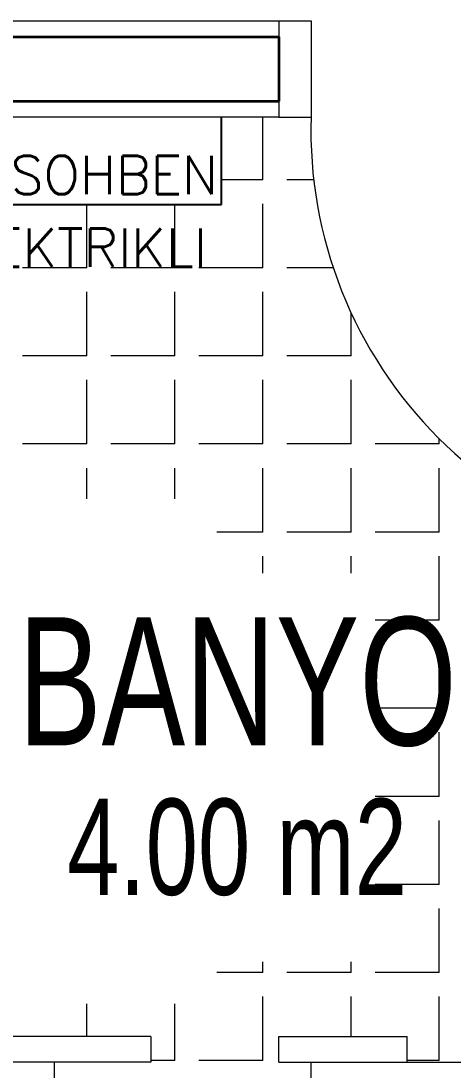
# Model space of a CAD drawing. Header units: inches. Extents: x -7543 to -822, y 102837 to 190349.
# Drawn here: x -829.94187 to -829.92839, y 102837.02818 to 102837.06093 of the extents above; entities that cross this region are included whole.
import ezdxf

# ---------------------------------------------------------------- set-up
doc = ezdxf.new("R2010")
doc.units = ezdxf.units.IN
doc.header["$MEASUREMENT"] = 0
for name, color, linetype, lineweight, true_color in [('CAM TUĞLA', 7, 'Continuous', 15, 0x00c2da), ('DUVAR', 7, 'Continuous', 35, 0xfc4642), ('KAPI', 7, 'Continuous', 18, 0xffb360), ('TEFRİŞ', 7, 'Continuous', 25, 0x78462c)]:
    doc.layers.add(name, color=color, linetype=linetype, lineweight=lineweight, true_color=true_color)
for name, color, linetype, lineweight in [('İZ DÜŞÜM', 253, 'Continuous', 20), ('SIVA', 150, 'Continuous', 15), ('YAZI', 7, 'Continuous', 25)]:
    doc.layers.add(name, color=color, linetype=linetype, lineweight=lineweight)
doc.styles.add('arıal', font='arial.ttf', dxfattribs={"width": 0.7})
doc.styles.add('TXTX', font='TXTX')

msp = doc.modelspace()

# ---------------------------------------------------------------- linework, layer by layer
at = {"layer": 'CAM TUĞLA'}
for p, q in [((-829.9378199724796, 102837.0292307916), (-829.9438199724796, 102837.0292307916)), ((-829.9378199724796, 102837.0292307916), (-829.9378199724796, 102837.0284307916)), ((-829.9338199724796, 102837.0284307916), (-829.9338199724796, 102837.0292307916)), ((-829.9338199724796, 102837.0292307916), (-829.9298199724795, 102837.0292307916)), ((-829.9298199724795, 102837.0284307916), (-829.9298199724795, 102837.0292307916)), ((-829.9408199724795, 102837.0284307916), (-829.9543199212353, 102837.0284307916)), ((-829.9378199724796, 102837.0284307916), (-829.9438199724796, 102837.0284307916)), ((-829.9408199724795, 102837.0274307916), (-829.9408199724795, 102837.0284307916)), ((-829.9338199724796, 102837.0284307916), (-829.9298199724795, 102837.0284307916)), ((-829.932820074968, 102837.0284307916), (-829.9183199212353, 102837.0284307916)), ((-829.932820074968, 102837.0274307916), (-829.932820074968, 102837.0284307916))]:
    msp.add_line(p, q, dxfattribs=at)
at = {"layer": 'DUVAR'}
for p, q in [((-829.9588199212353, 102837.0604307916), (-829.9338199212352, 102837.0604307916)), ((-829.9338199212352, 102837.0604307916), (-829.9338199212352, 102837.0584307916)), ((-829.9548199212353, 102837.0584307916), (-829.9338199212352, 102837.0584307916))]:
    msp.add_line(p, q, dxfattribs=at)
at = {"layer": 'İZ DÜŞÜM'}
for p, q in [((-829.934320344695, 102837.0559747966), (-829.934320344695, 102837.0579307916)), ((-829.934320344695, 102837.0559747966), (-829.9356141644232, 102837.0559747966)), ((-829.9327365361817, 102837.0559747966), (-829.933570344695, 102837.0559747966)), ((-829.939820344695, 102837.0532247966), (-829.939820344695, 102837.0552032956)), ((-829.937070344695, 102837.0532247966), (-829.937070344695, 102837.0552032956)), ((-829.934320344695, 102837.0532247966), (-829.934320344695, 102837.0552247966)), ((-829.939820344695, 102837.0532247966), (-829.9418203446951, 102837.0532247966)), ((-829.937070344695, 102837.0532247966), (-829.939070344695, 102837.0532247966)), ((-829.9356141644232, 102837.0532247966), (-829.936320344695, 102837.0532247966)), ((-829.934320344695, 102837.0532247966), (-829.9356141644232, 102837.0532247966)), ((-829.9321264469953, 102837.0532247966), (-829.933570344695, 102837.0532247966)), ((-829.939820344695, 102837.0504747966), (-829.939820344695, 102837.0524747966)), ((-829.937070344695, 102837.0504747966), (-829.937070344695, 102837.0524747966)), ((-829.934320344695, 102837.0504747966), (-829.934320344695, 102837.0524747966)), ((-829.931570344695, 102837.0504747966), (-829.931570344695, 102837.0518222856)), ((-829.939820344695, 102837.0504747966), (-829.9418203446951, 102837.0504747966)), ((-829.937070344695, 102837.0504747966), (-829.939070344695, 102837.0504747966)), ((-829.9356141644232, 102837.0504747966), (-829.936320344695, 102837.0504747966)), ((-829.934320344695, 102837.0504747966), (-829.9356141644232, 102837.0504747966)), ((-829.931570344695, 102837.0504747966), (-829.933570344695, 102837.0504747966)), ((-829.939820344695, 102837.0477247966), (-829.939820344695, 102837.0497247966)), ((-829.937070344695, 102837.0477247966), (-829.937070344695, 102837.0497247966)), ((-829.934320344695, 102837.0477247966), (-829.934320344695, 102837.0497247966)), ((-829.931570344695, 102837.0477247966), (-829.931570344695, 102837.0497247966)), ((-829.928820344695, 102837.0477247966), (-829.928820344695, 102837.0478896366)), ((-829.939820344695, 102837.0477247966), (-829.9418203446951, 102837.0477247966)), ((-829.937070344695, 102837.0477247966), (-829.939070344695, 102837.0477247966)), ((-829.934320344695, 102837.0477247966), (-829.936320344695, 102837.0477247966)), ((-829.931570344695, 102837.0477247966), (-829.933570344695, 102837.0477247966)), ((-829.928820344695, 102837.0477247966), (-829.930820344695, 102837.0477247966)), ((-829.939820344695, 102837.0460125341), (-829.939820344695, 102837.0469747966)), ((-829.937070344695, 102837.0460125341), (-829.937070344695, 102837.0469747966)), ((-829.934320344695, 102837.0449747966), (-829.934320344695, 102837.0469747966)), ((-829.931570344695, 102837.0449747966), (-829.931570344695, 102837.0469747966)), ((-829.928820344695, 102837.0449747966), (-829.928820344695, 102837.0469747966)), ((-829.934320344695, 102837.0449747966), (-829.9357614501166, 102837.0449747966)), ((-829.931570344695, 102837.0449747966), (-829.933570344695, 102837.0449747966)), ((-829.928820344695, 102837.0449747966), (-829.930820344695, 102837.0449747966)), ((-829.934320344695, 102837.0436893132), (-829.934320344695, 102837.0442247966)), ((-829.931570344695, 102837.0436893132), (-829.931570344695, 102837.0442247966)), ((-829.928820344695, 102837.0422247966), (-829.928820344695, 102837.0442247966)), ((-829.928820344695, 102837.0422247966), (-829.930820344695, 102837.0422247966)), ((-829.928820344695, 102837.0394747966), (-829.928820344695, 102837.0414747966)), ((-829.928820344695, 102837.0394747966), (-829.930820344695, 102837.0394747966)), ((-829.928820344695, 102837.0367247966), (-829.928820344695, 102837.0387247966)), ((-829.928820344695, 102837.0367247966), (-829.930820344695, 102837.0367247966)), ((-829.928820344695, 102837.0339747966), (-829.928820344695, 102837.0359747966)), ((-829.928820344695, 102837.0339747966), (-829.930820344695, 102837.0339747966)), ((-829.928820344695, 102837.0312247966), (-829.928820344695, 102837.0332247966)), ((-829.934320344695, 102837.0312247966), (-829.934320344695, 102837.0315573214)), ((-829.931570344695, 102837.0312247966), (-829.931570344695, 102837.0315573214)), ((-829.934320344695, 102837.0312247966), (-829.9357614501166, 102837.0312247966)), ((-829.931570344695, 102837.0312247966), (-829.933570344695, 102837.0312247966)), ((-829.928820344695, 102837.0312247966), (-829.930820344695, 102837.0312247966)), ((-829.939820344695, 102837.0292307916), (-829.939820344695, 102837.0302485505)), ((-829.937070344695, 102837.0284747966), (-829.937070344695, 102837.0302485505)), ((-829.934320344695, 102837.0284747966), (-829.934320344695, 102837.0304747966)), ((-829.931570344695, 102837.0292307916), (-829.931570344695, 102837.0304747966)), ((-829.928820344695, 102837.0284747966), (-829.928820344695, 102837.0304747966)), ((-829.937070344695, 102837.0284747966), (-829.9378199724796, 102837.0284747966)), ((-829.934320344695, 102837.0284747966), (-829.936320344695, 102837.0284747966)), ((-829.928820344695, 102837.0284747966), (-829.9298199724795, 102837.0284747966))]:
    msp.add_line(p, q, dxfattribs=at)
at = {"layer": 'KAPI'}
for p, q in [((-829.9338199212352, 102837.0609307916), (-829.9328199212353, 102837.0609307916)), ((-829.9338199212352, 102837.0609307916), (-829.9338199212352, 102837.0579307916)), ((-829.9328199212353, 102837.0609307916), (-829.9328199212353, 102837.0579307916)), ((-829.9338199212352, 102837.0579307916), (-829.9328199212353, 102837.0579307916))]:
    msp.add_line(p, q, dxfattribs=at)
msp.add_arc((-829.9192199212353, 102837.0575307916), 0.01360588108133885, 178.3153156342386, 271.6846843212896, dxfattribs=at)
at = {"layer": 'SIVA'}
for p, q in [((-829.9588199212353, 102837.0609307916), (-829.9338199212352, 102837.0609307916)), ((-829.9338199212352, 102837.0579307916), (-829.9543199212353, 102837.0579307916))]:
    msp.add_line(p, q, dxfattribs=at)
at = {"layer": 'TEFRİŞ'}
for p, q in [((-829.9356141644232, 102837.0552032956), (-829.9356141644232, 102837.0579307916)), ((-829.9421141644233, 102837.0552032956), (-829.9356141644232, 102837.0552032956))]:
    msp.add_line(p, q, dxfattribs=at)

# ---------------------------------------------------------------- texts
at = {"layer": 'KAPI', "style": 'TXTX'}
for s, p in [('SOHBEN', (-829.9421948810732, 102837.0555217304)), ('ELEKTRIKLI', (-829.9446520239303, 102837.0532541833))]:
    msp.add_text(s, height=0.0012, dxfattribs=at).set_placement(p)
at = {"layer": 'YAZI', "style": 'arıal', "width": 0.7}
for s, height, p in [('BANYO', 0.004, (-829.9419636992443, 102837.0383179093)), ('4.00 m2', 0.003, (-829.9404253580558, 102837.0336495614, -0.011684))]:
    msp.add_text(s, height=height, dxfattribs=at).set_placement(p)

doc.saveas('drawing.dxf')
